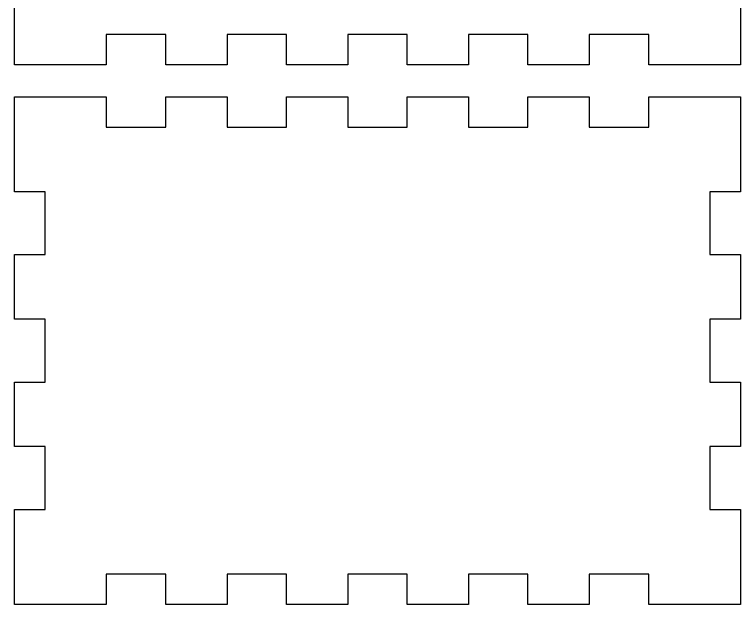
# Model space of a CAD drawing. Header units: millimetres. Extents: x 6 to 297, y 6 to 451.
# Drawn here: x 172 to 238.6, y 67.5 to 121.8 of the extents above; entities that cross this region are included whole.
import ezdxf

# ---------------------------------------------------------------- set-up
doc = ezdxf.new("R2010")
doc.units = ezdxf.units.MM
doc.layers.add('CUT', color=1, linetype='Continuous')

msp = doc.modelspace()

# ---------------------------------------------------------------- linework, layer by layer
at = {"layer": 'CUT'}
msp.add_lwpolyline([(238.641, 125.853), (238.641, 119.956), (238.641, 117.116), (235.801, 117.116), (230.215, 117.116), (230.215, 119.916), (224.75, 119.916), (224.75, 117.116), (219.124, 117.116), (219.124, 119.916), (213.659, 119.916), (213.659, 117.116), (208.033, 117.116), (208.033, 119.916), (202.568, 119.916), (202.568, 117.116), (196.942, 117.116), (196.942, 119.916), (191.477, 119.916), (191.477, 117.116), (185.851, 117.116), (185.851, 119.916), (180.386, 119.916), (180.386, 117.116), (174.8, 117.116), (171.96, 117.116), (171.96, 119.956), (171.96, 125.853)], dxfattribs=at)
msp.add_lwpolyline([(171.96, 114.196), (174.8, 114.196), (180.386, 114.196), (180.386, 111.396), (185.851, 111.396), (185.851, 114.196), (191.477, 114.196), (191.477, 111.396), (196.942, 111.396), (196.942, 114.196), (202.568, 114.196), (202.568, 111.396), (208.033, 111.396), (208.033, 114.196), (213.659, 114.196), (213.659, 111.396), (219.124, 111.396), (219.124, 114.196), (224.75, 114.196), (224.75, 111.396), (230.215, 111.396), (230.215, 114.196), (235.801, 114.196), (238.641, 114.196), (238.641, 111.356), (238.641, 105.458), (235.841, 105.458), (235.841, 99.681), (238.641, 99.681), (238.641, 93.744), (235.841, 93.744), (235.841, 87.967), (238.641, 87.967), (238.641, 82.029), (235.841, 82.029), (235.841, 76.252), (238.641, 76.252), (238.641, 70.355), (238.641, 67.515), (235.801, 67.515), (230.215, 67.515), (230.215, 70.315), (224.75, 70.315), (224.75, 67.515), (219.124, 67.515), (219.124, 70.315), (213.659, 70.315), (213.659, 67.515), (208.033, 67.515), (208.033, 70.315), (202.568, 70.315), (202.568, 67.515), (196.942, 67.515), (196.942, 70.315), (191.477, 70.315), (191.477, 67.515), (185.851, 67.515), (185.851, 70.315), (180.386, 70.315), (180.386, 67.515), (174.8, 67.515), (171.96, 67.515), (171.96, 70.355), (171.96, 76.252), (174.76, 76.252), (174.76, 82.029), (171.96, 82.029), (171.96, 87.967), (174.76, 87.967), (174.76, 93.744), (171.96, 93.744), (171.96, 99.681), (174.76, 99.681), (174.76, 105.458), (171.96, 105.458), (171.96, 111.356)], close=True, dxfattribs=at)

doc.saveas('drawing.dxf')
